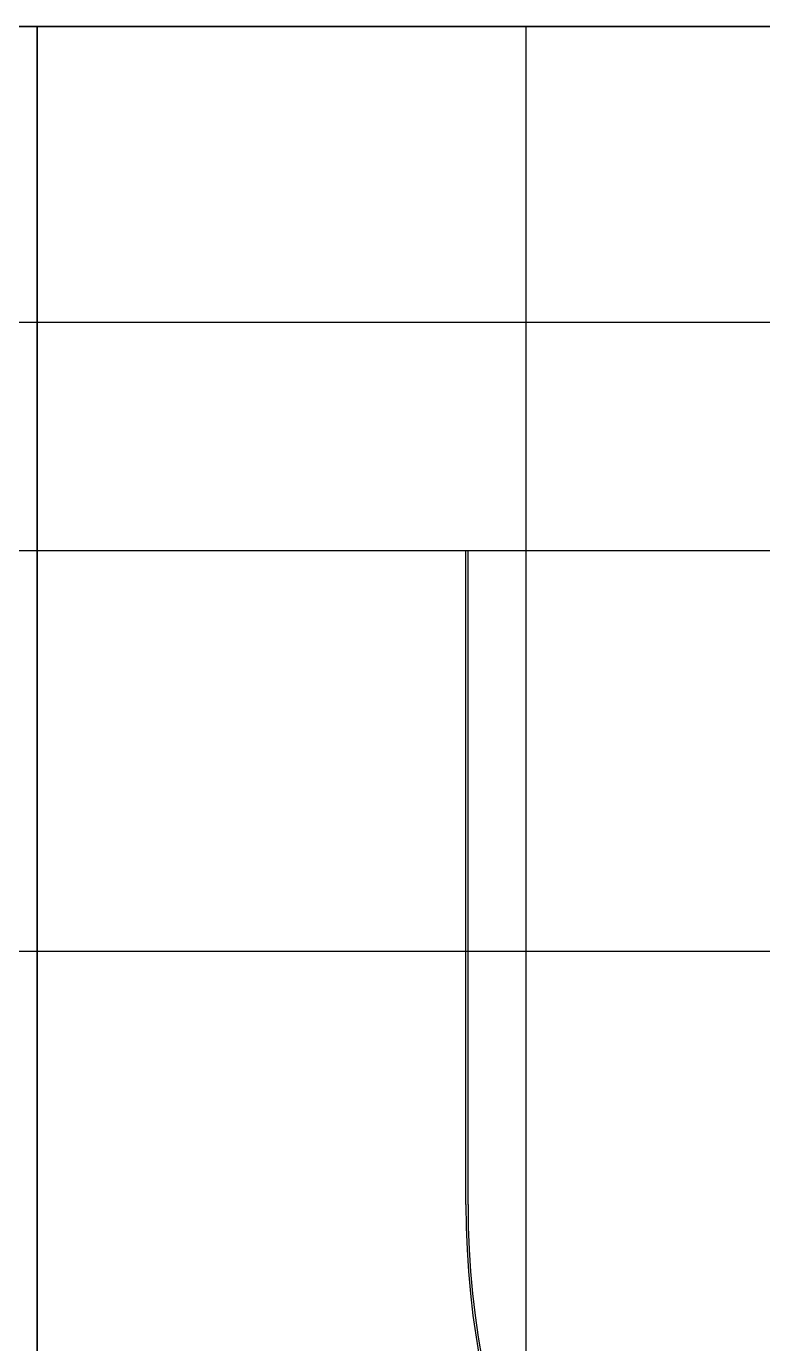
# Model space of a CAD drawing. Header units: millimetres. Extents: x -92759 to 184353, y -15225 to 86714.
# Drawn here: x -36813 to -36462, y 44988 to 45616 of the extents above; entities that cross this region are included whole.
import ezdxf

# ---------------------------------------------------------------- set-up
doc = ezdxf.new("R2010")
doc.units = ezdxf.units.MM
for name, color, linetype in [('0-1', 9, 'Continuous'), ('A-_DETA----_E-2', 9, 'Continuous'), ('A-_FLORPATT_H-1', 9, 'Continuous'), ('A-_WALLPRTN_E', 8, 'Continuous')]:
    doc.layers.add(name, color=color, linetype=linetype)
doc.layers.add('A-_DETA----_E-6', color=7, linetype='Continuous', true_color=0x969696)

# ---------------------------------------------------------------- blocks, each defined once
blk = doc.blocks.new('A$Cb2bf8f38')
at = {"layer": 'A-_FLORPATT_H-1'}
h = blk.add_hatch(dxfattribs=at)
h.set_pattern_fill('FP_6', color=256, style=0, pattern_type=2)
h.set_pattern_definition([(0, (4525, 13375), (0, 300), []), (90, (4525, 13375), (-300, 2e-14), [])])
h.paths.add_polyline_path([(2425, 9025), (5225, 9025), (5225, 9950), (5375, 9950), (5375, 9025), (7175, 9025), (7173.96, 12075), (6975, 12075), (6975, 12725), (7175, 12725), (7175, 13075), (4325, 13075), (4325, 11275), (4175, 11275), (4175, 13075), (3002, 13075), (3002, 12039), (2957, 12039), (2957, 13075), (2425, 13075), (2426.04, 12725), (2925, 12725), (2925, 12075), (2425, 12075), (2425, 9042.75)])
at = {"layer": 'A-_DETA----_E-2'}
for p, q in [((5225, 13075), (6125, 13075)), ((5225, 13075), (6125, 13075)), ((5225, 13075), (6125, 13075)), ((6125, 13075), (6125, 11275)), ((6125, 13075), (7175, 13075)), ((6125, 11275), (6125, 13075)), ((6125, 13075), (7025, 13075)), ((6125, 11275), (6125, 13075)), ((6125, 13075), (6125, 11275)), ((6125, 13075), (7175, 13075)), ((6125, 11275), (6125, 13075)), ((6125, 13075), (6125, 11275)), ((6125, 13075), (7175, 13075)), ((6125, 11275), (6125, 13075)), ((6820.56, 13075), (6329.44, 13075)), ((5225, 12825), (6125, 12825)), ((5225, 12825), (6125, 12825)), ((5225, 12825), (6125, 12825)), ((6125, 12825), (7175, 12825)), ((6125, 12825), (7025, 12825)), ((6125, 12825), (7175, 12825)), ((6125, 12825), (7175, 12825)), ((6329.44, 12513.07), (6329.44, 12825)), ((6330.44, 12513.07), (6330.44, 12825)), ((6330.44, 12513.07), (6330.44, 12825)), ((6330.44, 12513.07), (6330.44, 12825))]:
    blk.add_line(p, q, dxfattribs=at)
for centre in [(6575, 12513.07), (6576, 12513.07), (6576, 12513.07), (6576, 12513.07)]:
    blk.add_ellipse(centre, major_axis=(0, 320), ratio=0.767386, start_param=1.570796, end_param=4.712389, dxfattribs=at)
at = {"layer": 'A-_DETA----_E-6'}
for p, q in [((5225, 13075), (6125, 13075)), ((6125, 13075), (6125, 11275)), ((6125, 13075), (7175, 13075)), ((6125, 11275), (6125, 13075)), ((5225, 12825), (6125, 12825)), ((6125, 12825), (7175, 12825)), ((6330.44, 12513.07), (6330.44, 12825))]:
    blk.add_line(p, q, dxfattribs=at)
blk.add_ellipse((6576, 12513.07), major_axis=(0, 320), ratio=0.767386, start_param=1.570796, end_param=4.712389, dxfattribs=at)
at = {"layer": 'A-_WALLPRTN_E'}
blk.add_line((7175, 13075), (4325, 13075), dxfattribs=at)

msp = doc.modelspace()

# ---------------------------------------------------------------- block references
at = {"layer": '0-1'}
msp.add_blockref('A$Cb2bf8f38', (-42933.02, 32541.24), dxfattribs=at)

doc.saveas('drawing.dxf')
